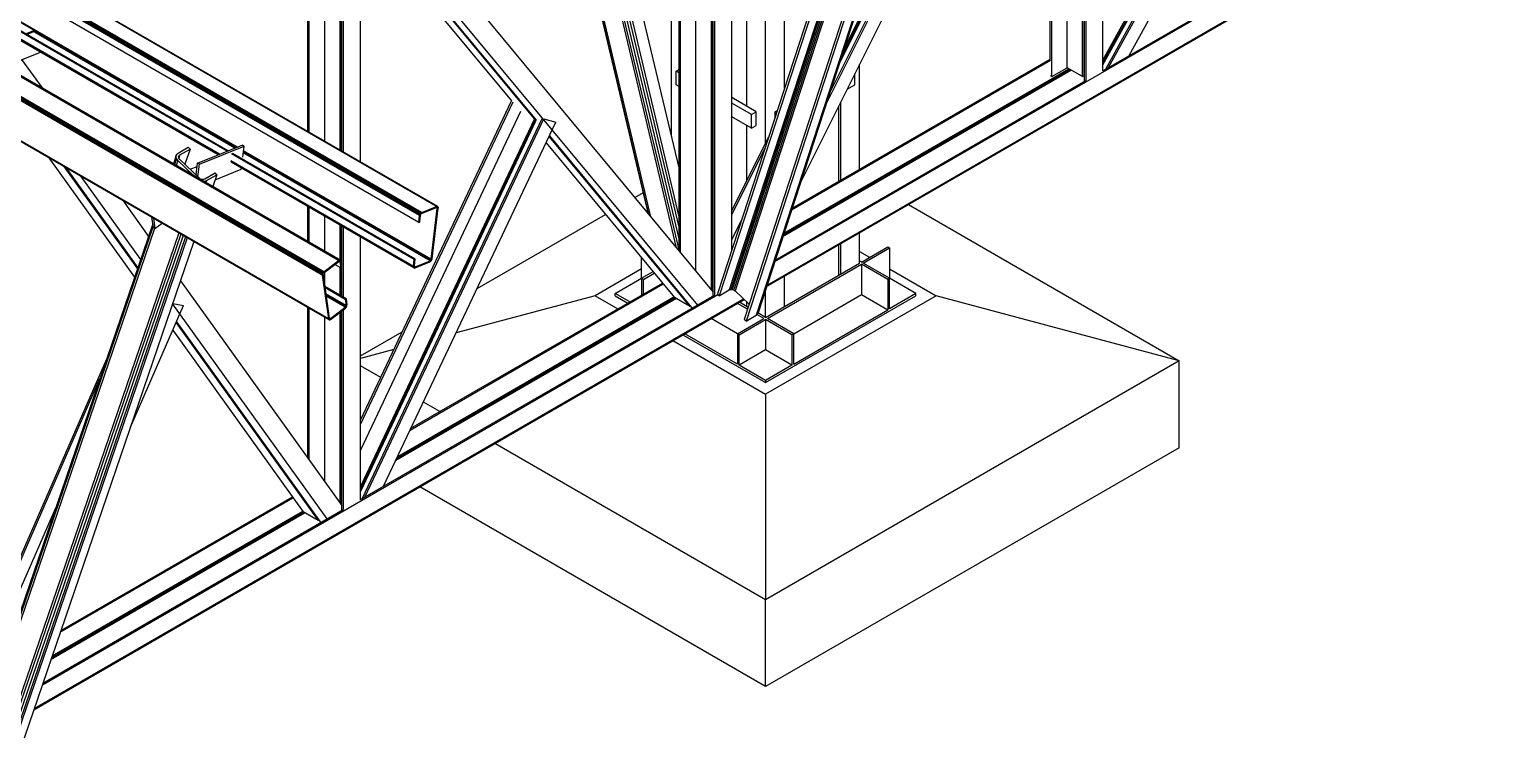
# Model space of a CAD drawing. Header units: millimetres. Extents: x 357 to 945, y 547 to 720.
# Drawn here: x 589.23 to 591.972, y 658.16 to 659.505 of the extents above; entities that cross this region are included whole.
import ezdxf

# ---------------------------------------------------------------- set-up
doc = ezdxf.new("R2010")
doc.units = ezdxf.units.MM
doc.layers.add('PLANTA-VIS', color=7, linetype='Continuous')

msp = doc.modelspace()

# ---------------------------------------------------------------- linework, layer by layer
at = {"layer": 'PLANTA-VIS', "extrusion": (6.79673e-13, 0.816497, 0.57735)}
for p, q in [((589.96883, 659.16087), (586.50401, 661.16129)), ((589.9968, 659.17215), (586.53197, 661.17257)), ((589.9981, 659.17236), (586.53327, 661.17278)), ((589.99912, 659.17188), (586.53429, 661.1723)), ((589.96322, 659.14209), (586.4984, 661.14251)), ((589.96481, 659.15512), (586.49998, 661.15553)), ((589.96527, 659.15689), (586.50045, 661.15731)), ((589.96621, 659.1586), (586.50138, 661.15902)), ((589.96745, 659.16), (586.50263, 661.16042)), ((589.81249, 659.07061), (586.34767, 661.07102)), ((589.81387, 659.07133), (586.34904, 661.07175)), ((589.81511, 659.07137), (586.35029, 661.07179)), ((589.78155, 659.04323), (586.31673, 661.04365)), ((589.78162, 659.04486), (586.31679, 661.04528)), ((589.7822, 659.04665), (586.31738, 661.04706)), ((589.78322, 659.0483), (586.3184, 661.04872)), ((589.78452, 659.04959), (586.3197, 661.05001)), ((589.79314, 658.96111), (586.32832, 660.96153)), ((589.58838, 659.27025), (586.92256, 660.80937)), ((589.60257, 659.27599), (586.92413, 660.82239)), ((589.60433, 659.2767), (586.92589, 660.8231)), ((589.62053, 659.28324), (586.94651, 660.82709)), ((589.62157, 659.28366), (586.94663, 660.82804)), ((591.24993, 659.43858), (591.84007, 660.50868)), ((591.24993, 659.44224), (591.83746, 660.50763)), ((591.24993, 659.44703), (591.83407, 660.50626)), ((591.25523, 659.43039), (591.85269, 660.51379)), ((591.2607, 659.43355), (591.85749, 660.51573)), ((591.29941, 659.4559), (591.89145, 660.52945)), ((590.55166, 659.0902), (590.55166, 659.98798)), ((590.48449, 659.05027), (590.48449, 659.96083)), ((590.51348, 659.01532), (590.51348, 659.97255)), ((590.51631, 659.0147), (590.51631, 659.97369)), ((590.51701, 659.00418), (590.51701, 659.97398)), ((590.51984, 659.00541), (590.51984, 659.97512)), ((590.61544, 659.29162), (590.61544, 659.96334)), ((590.43867, 659.30376), (590.43867, 659.94232)), ((590.45267, 659.08863), (590.45267, 659.94797)), ((590.4555, 659.08522), (590.4555, 659.94912)), ((590.45267, 659.09052), (590.26736, 659.87308)), ((590.45267, 659.11147), (590.27188, 659.87491)), ((590.45267, 659.13342), (590.27663, 659.87683)), ((590.45267, 659.15299), (590.28086, 659.87854)), ((590.45267, 659.24464), (590.30066, 659.88654)), ((590.39537, 659.15771), (590.22958, 659.85781)), ((590.39599, 659.15696), (590.22999, 659.85798)), ((590.39934, 659.15292), (590.23217, 659.85886)), ((590.44773, 659.09459), (590.26372, 659.87161)), ((590.80127, 659.85605), (590.52477, 659.00769)), ((590.80498, 659.85391), (590.52814, 659.00451)), ((590.81803, 659.84637), (590.54724, 659.01553)), ((590.81996, 659.84526), (590.54982, 659.01639)), ((590.8225, 659.84379), (590.55282, 659.01635)), ((590.82526, 659.84219), (590.5558, 659.01541)), ((590.82783, 659.84072), (590.55829, 659.0137)), ((590.8569, 659.82393), (590.57533, 658.96)), ((590.86034, 659.82096), (590.5787, 658.95682)), ((590.87366, 659.81426), (590.59779, 658.96785)), ((590.87533, 659.81329), (590.60065, 658.97051)), ((590.61733, 659.02169), (591.97198, 659.80379)), ((590.61755, 659.02234), (591.97162, 659.80412)), ((590.61815, 659.02419), (591.97062, 659.80504)), ((590.63257, 659.06845), (591.9219, 659.81284)), ((591.24993, 659.42733), (591.91603, 659.8119)), ((590.67995, 659.21383), (590.95588, 659.76678)), ((590.72874, 659.36352), (590.93577, 659.77839)), ((590.7356, 659.38457), (590.93294, 659.78003)), ((590.75344, 659.43929), (590.92559, 659.78427)), ((590.75713, 659.45063), (590.92406, 659.78515)), ((590.76201, 659.46561), (590.92205, 659.78632)), ((589.85801, 659.70764), (590.13769, 659.3705)), ((589.86904, 659.7121), (590.18357, 659.33295)), ((589.87042, 659.71266), (590.18424, 659.33437)), ((589.88146, 659.71712), (590.48718, 658.98695)), ((589.91879, 659.73221), (590.51701, 659.01106)), ((590.58009, 659.36043), (590.58009, 659.71606)), ((590.6508, 659.39437), (590.6508, 659.71606)), ((589.81521, 659.27806), (589.81521, 659.69035)), ((589.81804, 659.27642), (589.81804, 659.69149)), ((589.81875, 659.27602), (589.81875, 659.69178)), ((589.82157, 659.27438), (589.82157, 659.69292)), ((589.85339, 659.25601), (589.85339, 659.70578)), ((589.7544, 659.31317), (589.7544, 659.66577)), ((589.75723, 659.31153), (589.75723, 659.66692)), ((589.78622, 659.2948), (589.78622, 659.67863)), ((591.15094, 659.44733), (591.15094, 659.65417)), ((591.15376, 659.41622), (591.15376, 659.65254)), ((591.18276, 659.43296), (591.18276, 659.6358)), ((591.21175, 659.41622), (591.21175, 659.61906)), ((591.21458, 659.41785), (591.21458, 659.61743)), ((591.21528, 659.40733), (591.21528, 659.61702)), ((591.21811, 659.40855), (591.21811, 659.61539)), ((591.24993, 659.42692), (591.24993, 659.59701)), ((589.22341, 659.49662), (589.23941, 659.50309)), ((589.22541, 659.49547), (589.24077, 659.50167)), ((589.61745, 659.282), (589.24033, 659.49973)), ((589.61831, 659.28235), (589.24082, 659.50029)), ((589.61938, 659.28278), (589.24088, 659.50131)), ((591.21458, 659.49359), (591.21528, 659.49488)), ((589.1845, 659.43545), (589.25145, 659.46251)), ((589.58684, 659.26963), (589.20854, 659.48803)), ((589.58606, 659.26932), (589.21047, 659.48617)), ((591.21458, 659.48683), (591.21528, 659.48811)), ((591.26693, 659.47307), (591.2699, 659.47478)), ((591.26784, 659.47471), (591.2708, 659.47642)), ((591.26891, 659.47665), (591.27187, 659.47836)), ((591.26998, 659.47861), (591.27295, 659.48032)), ((591.2709, 659.48026), (591.27386, 659.48197)), ((589.21626, 659.44829), (589.25456, 659.39501)), ((590.66437, 659.16601), (591.15129, 659.44713)), ((590.66535, 659.16902), (591.15094, 659.44938)), ((590.75687, 659.44616), (590.75687, 659.44981)), ((590.79222, 659.24227), (590.79222, 659.43881)), ((591.21458, 659.44378), (591.21528, 659.44506)), ((591.21528, 659.4423), (591.21458, 659.44271)), ((590.44733, 659.42671), (590.45267, 659.4298)), ((590.45267, 659.42363), (590.44733, 659.42671)), ((590.44733, 659.40079), (590.44733, 659.42671)), ((590.63356, 659.07147), (591.21776, 659.40875)), ((590.64798, 659.11572), (591.1901, 659.42871)), ((590.64843, 659.1171), (591.18913, 659.42927)), ((590.64896, 659.11873), (591.18799, 659.42993)), ((590.64949, 659.12036), (591.18684, 659.4306)), ((590.64994, 659.12175), (591.18586, 659.43116)), ((590.78356, 659.40079), (590.78356, 659.42145)), ((591.15376, 659.41622), (591.15129, 659.41765)), ((591.15376, 659.41622), (591.18276, 659.43296)), ((591.21175, 659.41622), (591.18276, 659.43296)), ((591.21175, 659.41622), (591.21458, 659.41785)), ((589.79361, 658.95988), (589.04891, 659.38983)), ((589.79454, 658.95924), (589.05116, 659.38844)), ((590.45267, 659.39771), (590.44733, 659.40079)), ((590.51701, 659.39685), (590.51631, 659.39726)), ((590.51701, 659.38648), (590.51631, 659.38689)), ((590.76908, 659.39243), (590.78356, 659.40079)), ((589.85339, 658.77023), (590.13769, 659.3705)), ((589.85339, 658.76263), (590.14051, 659.36887)), ((590.51701, 659.36056), (590.51631, 659.36096)), ((590.59773, 659.35025), (590.55166, 659.37685)), ((590.58875, 659.34506), (590.55166, 659.36648)), ((590.63316, 659.35025), (590.63718, 659.35257)), ((590.75333, 659.21982), (590.75333, 659.36087)), ((590.75687, 659.22186), (590.75687, 659.36796)), ((589.85339, 658.71375), (590.15525, 659.3511)), ((589.85339, 658.64531), (590.18137, 659.33782)), ((589.85339, 658.63987), (590.18301, 659.33585)), ((589.85339, 658.6358), (590.18424, 659.33437)), ((589.85653, 658.62285), (590.19496, 659.33743)), ((589.86149, 658.62571), (590.19838, 659.33704)), ((589.89689, 658.64615), (590.22098, 659.33045)), ((590.19838, 659.33704), (590.22098, 659.33045)), ((590.58875, 659.31914), (590.55166, 659.34055)), ((590.58009, 659.22077), (590.58009, 659.32414)), ((590.58875, 659.34506), (590.59773, 659.35025)), ((590.58875, 659.31914), (590.58875, 659.34506)), ((590.58875, 659.31914), (590.59773, 659.32432)), ((590.59773, 659.32432), (590.59773, 659.35025)), ((590.6359, 659.34866), (590.63316, 659.35025)), ((590.63316, 659.34024), (590.63316, 659.35025)), ((590.17699, 659.32312), (590.17821, 659.32164)), ((590.20814, 659.30334), (590.47262, 658.98451)), ((590.20881, 659.30475), (590.47616, 658.98247)), ((590.55166, 659.16381), (590.62083, 659.30241)), ((589.50766, 659.2697), (589.50171, 659.25231)), ((589.50657, 659.26616), (589.50766, 659.2697)), ((589.50766, 659.2697), (589.51052, 659.27237)), ((589.51052, 659.27237), (589.52961, 659.28339)), ((589.51388, 659.26915), (589.51188, 659.26332)), ((589.51212, 659.26751), (589.51388, 659.26915)), ((589.51388, 659.26915), (589.53297, 659.28018)), ((589.53297, 659.28018), (589.52317, 659.25156)), ((589.53297, 659.28018), (589.52961, 659.28339)), ((589.54725, 659.25363), (589.63116, 659.28754)), ((589.55078, 659.25159), (589.63469, 659.2855)), ((589.95479, 659.07264), (589.61114, 659.27104)), ((589.95655, 659.07335), (589.61289, 659.27175)), ((589.63469, 659.2855), (589.63116, 659.28754)), ((589.63223, 659.2651), (589.63469, 659.2855)), ((589.98441, 659.07013), (589.63318, 659.27292)), ((589.98511, 659.07057), (589.63327, 659.27371)), ((589.98573, 659.07127), (589.63339, 659.27469)), ((589.9862, 659.07213), (589.63352, 659.27575)), ((589.98643, 659.07301), (589.63363, 659.2767)), ((590.20278, 659.29203), (590.44434, 659.00084)), ((590.55166, 659.15651), (590.61397, 659.28137)), ((589.2675, 659.26353), (589.42877, 659.03917)), ((589.29579, 659.2472), (589.43411, 659.05477)), ((589.29932, 659.24516), (589.43477, 659.05672)), ((589.50657, 659.26616), (589.50181, 659.25225)), ((589.50741, 659.2623), (589.50362, 659.25121)), ((589.50741, 659.2623), (589.50657, 659.26616)), ((589.51006, 659.25869), (589.50686, 659.24934)), ((589.51006, 659.25869), (589.50741, 659.2623)), ((589.53946, 659.23052), (589.51006, 659.25869)), ((589.51144, 659.26533), (589.51212, 659.26751)), ((589.51196, 659.26295), (589.51144, 659.26533)), ((589.51359, 659.26074), (589.51196, 659.26295)), ((589.54986, 659.22599), (589.51359, 659.26074)), ((589.53314, 659.24201), (589.54649, 659.2474)), ((589.54455, 659.23137), (589.54725, 659.25363)), ((589.55078, 659.25159), (589.54725, 659.25363)), ((589.54791, 659.22785), (589.55078, 659.25159)), ((589.57997, 659.2221), (589.62945, 659.2421)), ((589.95322, 659.05962), (589.60956, 659.25803)), ((589.95328, 659.05806), (589.60963, 659.25647)), ((589.95387, 659.05696), (589.61021, 659.25537)), ((589.62945, 659.2421), (589.6297, 659.24412)), ((589.32761, 659.22883), (589.44011, 659.07231)), ((589.54553, 659.2308), (589.54377, 659.23182)), ((589.54514, 659.2305), (589.54553, 659.2308)), ((589.54553, 659.2308), (589.54564, 659.23002)), ((589.54986, 659.22599), (589.55233, 659.22426)), ((589.55233, 659.22426), (589.55531, 659.2233)), ((589.55531, 659.2233), (589.5583, 659.22324)), ((589.5583, 659.22324), (589.56088, 659.2241)), ((589.55851, 659.21952), (589.56005, 659.21949)), ((589.56005, 659.21949), (589.5598, 659.21877)), ((589.56005, 659.21949), (589.56424, 659.22089)), ((589.56088, 659.2241), (589.57997, 659.23513)), ((589.56424, 659.22089), (589.5629, 659.21698)), ((589.56424, 659.22089), (589.58333, 659.23191)), ((589.58333, 659.23191), (589.57569, 659.2096)), ((589.58333, 659.23191), (589.57997, 659.23513)), ((590.36938, 659.18903), (590.38571, 659.19846)), ((589.40692, 659.18304), (589.45508, 659.11604)), ((589.7544, 659.10642), (589.7544, 659.17213)), ((589.75723, 659.10479), (589.75723, 659.17049)), ((589.96621, 659.1586), (589.96745, 659.16)), ((589.96745, 659.16), (589.96883, 659.16087)), ((589.96857, 659.1587), (589.99653, 659.16998)), ((589.96883, 659.16087), (589.9968, 659.17215)), ((589.98643, 659.07301), (589.99802, 659.16851)), ((589.98818, 659.07372), (589.99977, 659.16922)), ((589.99802, 659.16851), (589.99591, 659.16973)), ((589.99653, 659.16998), (589.99718, 659.17009)), ((589.99798, 659.16929), (589.99673, 659.17001)), ((589.9968, 659.17215), (589.9981, 659.17236)), ((589.99718, 659.17009), (589.99769, 659.16984)), ((589.99769, 659.16984), (589.99798, 659.16929)), ((589.99798, 659.16929), (589.99802, 659.16851)), ((589.9981, 659.17236), (589.99912, 659.17188)), ((589.99912, 659.17188), (589.9997, 659.17077)), ((589.9997, 659.17077), (589.99977, 659.16922)), ((590.88434, 659.17585), (591.39326, 658.88202)), ((589.46261, 659.13769), (589.14404, 658.20684)), ((589.46324, 659.13321), (589.14488, 658.20298)), ((589.46257, 659.13794), (589.14513, 658.21037)), ((589.46059, 659.15205), (589.46333, 659.13251)), ((589.46687, 659.13047), (589.46333, 659.13251)), ((589.46412, 659.15001), (589.46687, 659.13047)), ((589.46687, 659.13047), (589.48039, 659.14062)), ((589.78622, 659.08805), (589.78622, 659.15375)), ((589.81521, 659.0713), (589.81521, 659.13702)), ((589.81804, 659.05871), (589.81804, 659.13538)), ((589.81875, 659.00307), (589.81875, 659.13497)), ((589.82157, 659.00144), (589.82157, 659.13334)), ((589.96322, 659.14209), (589.96481, 659.15512)), ((589.96322, 659.14209), (589.96498, 659.14281)), ((589.96481, 659.15512), (589.96527, 659.15689)), ((589.96498, 659.14281), (589.96655, 659.15582)), ((589.96527, 659.15689), (589.96621, 659.1586)), ((589.96655, 659.15582), (589.96679, 659.15671)), ((589.96679, 659.15671), (589.96725, 659.15757)), ((589.96725, 659.15757), (589.96788, 659.15826)), ((589.96788, 659.15826), (589.96857, 659.1587)), ((590.07295, 659.01789), (590.3145, 659.15735)), ((590.55166, 659.10978), (590.57006, 659.14665)), ((589.46629, 659.13081), (589.14753, 658.19937)), ((589.51163, 659.12258), (589.18379, 658.16462)), ((589.5158, 659.12018), (589.18782, 658.16183)), ((589.52028, 659.11759), (589.19265, 658.16026)), ((589.52437, 659.11523), (589.19752, 658.16017)), ((589.52747, 659.11344), (589.2017, 658.16157)), ((589.54026, 659.10606), (589.2208, 658.17259)), ((589.85339, 658.62063), (589.85339, 659.11497)), ((590.79222, 659.06574), (590.79222, 659.12266)), ((590.51631, 659.09296), (590.51701, 659.09437)), ((590.51631, 659.08566), (590.51701, 659.08707)), ((590.75333, 659.04328), (590.75333, 659.10021)), ((590.75687, 659.04532), (590.75687, 659.10225)), ((590.79222, 659.0876), (590.81115, 659.07667)), ((590.79576, 659.06778), (590.84525, 659.09635)), ((590.79929, 659.06574), (590.84879, 659.09431)), ((590.84525, 659.09635), (590.84879, 659.09431)), ((590.84879, 659.09431), (590.84879, 659.03716)), ((589.78452, 659.04959), (589.81249, 659.07061)), ((589.78478, 659.04773), (589.81275, 659.06874)), ((589.81634, 659.05699), (589.80547, 659.06327)), ((589.81249, 659.07061), (589.81387, 659.07133)), ((589.81275, 659.06874), (589.81344, 659.0691)), ((589.81477, 659.06819), (589.81331, 659.06903)), ((589.81344, 659.0691), (589.81407, 659.06912)), ((589.81387, 659.07133), (589.81511, 659.07137)), ((589.81453, 659.06881), (589.81399, 659.06912)), ((589.81407, 659.06912), (589.81453, 659.06881)), ((589.81453, 659.06881), (589.81477, 659.06819)), ((589.81477, 659.06819), (589.81634, 659.05699)), ((589.81511, 659.07137), (589.81605, 659.07073)), ((589.81521, 659.00511), (589.81521, 659.05764)), ((589.81605, 659.07073), (589.81651, 659.0695)), ((589.81634, 659.05699), (589.8181, 659.05831)), ((589.81651, 659.0695), (589.8181, 659.05831)), ((589.81804, 659.00348), (589.81804, 659.05826)), ((589.95322, 659.05962), (589.95479, 659.07264)), ((589.95322, 659.05962), (589.95328, 659.05806)), ((589.95328, 659.05806), (589.95387, 659.05696)), ((589.95387, 659.05696), (589.95489, 659.05647)), ((589.95479, 659.07264), (589.95655, 659.07335)), ((589.95489, 659.05647), (589.95619, 659.05669)), ((589.95496, 659.06032), (589.95655, 659.07335)), ((589.95496, 659.06032), (589.955, 659.05954)), ((589.95645, 659.05885), (589.95499, 659.05969)), ((589.955, 659.05954), (589.95529, 659.05899)), ((589.9558, 659.05875), (589.95525, 659.05906)), ((589.95529, 659.05899), (589.9558, 659.05875)), ((589.9558, 659.05875), (589.95645, 659.05885)), ((589.95619, 659.05669), (589.98415, 659.06797)), ((589.95645, 659.05885), (589.98441, 659.07013)), ((589.98415, 659.06797), (589.98553, 659.06883)), ((589.98441, 659.07013), (589.98511, 659.07057)), ((589.98511, 659.07057), (589.98573, 659.07127)), ((589.98553, 659.06883), (589.98678, 659.07023)), ((589.98573, 659.07127), (589.9862, 659.07213)), ((589.9862, 659.07213), (589.98643, 659.07301)), ((589.98678, 659.07023), (589.98771, 659.07195)), ((589.98771, 659.07195), (589.98818, 659.07372)), ((590.3821, 659.05494), (590.29473, 659.0045)), ((590.3821, 659.03716), (590.3821, 659.07587)), ((590.3821, 659.03716), (590.40381, 659.04969)), ((590.61544, 658.96367), (590.79222, 659.06574)), ((590.61898, 658.96163), (590.79576, 659.06369)), ((590.79576, 659.06778), (590.79222, 659.06982)), ((590.84525, 659.03512), (590.79576, 659.06369)), ((590.79576, 659.06369), (590.79576, 659.00654)), ((590.84879, 659.03716), (590.79929, 659.06574)), ((590.84879, 659.05494), (590.93615, 659.0045)), ((589.5151, 659.03254), (589.81875, 658.6101)), ((589.78155, 659.04323), (589.78162, 659.04486)), ((589.78155, 659.04323), (589.79314, 658.96111)), ((589.78162, 659.04486), (589.7822, 659.04665)), ((589.7822, 659.04665), (589.78322, 659.0483)), ((589.78322, 659.0483), (589.78452, 659.04959)), ((589.7833, 659.04454), (589.78333, 659.04536)), ((589.7833, 659.04454), (589.79489, 658.96242)), ((589.78333, 659.04536), (589.78362, 659.04625)), ((589.78362, 659.04625), (589.78413, 659.04708)), ((589.78413, 659.04708), (589.78478, 659.04773)), ((589.78622, 659.02385), (589.78622, 659.04881)), ((589.94692, 658.75179), (590.42295, 659.02662)), ((589.94852, 658.75516), (590.42158, 659.02828)), ((590.3326, 659.00858), (590.3821, 659.03716)), ((590.38563, 659.03512), (590.3821, 659.03716)), ((590.3821, 659.03716), (590.3821, 659.00549)), ((590.38563, 659.03512), (590.4061, 659.04693)), ((590.38563, 659.00753), (590.38563, 659.03512)), ((590.51631, 659.04136), (590.51701, 659.04111)), ((590.51631, 659.04082), (590.51689, 659.04116)), ((590.51631, 659.0397), (590.51701, 659.04011)), ((590.6508, 658.98409), (590.6508, 659.04101)), ((590.84879, 659.03716), (590.84525, 659.03512)), ((590.84525, 659.03512), (590.84525, 658.97796)), ((590.89829, 659.00858), (590.84879, 659.03716)), ((590.84879, 658.98), (590.84879, 659.03716)), ((589.23905, 658.22594), (590.57546, 658.99751)), ((589.23928, 658.2266), (590.57511, 658.99784)), ((589.23992, 658.22847), (590.57412, 658.99878)), ((589.25524, 658.27325), (590.52574, 659.00677)), ((589.82652, 658.99858), (589.78653, 659.02167)), ((589.82477, 658.99726), (589.78688, 659.01914)), ((589.82635, 658.98607), (589.78846, 659.00795)), ((589.82632, 658.98525), (589.78859, 659.00703)), ((589.82603, 658.98436), (589.78876, 659.00588)), ((589.82552, 658.98353), (589.78893, 659.00466)), ((589.82487, 658.98289), (589.78909, 659.00355)), ((589.82477, 658.99726), (589.82652, 658.99858)), ((589.82477, 658.99726), (589.82635, 658.98607)), ((589.82652, 658.99858), (589.8281, 658.98738)), ((589.85339, 658.62104), (590.51949, 659.00561)), ((589.92031, 658.6956), (590.44667, 658.99949)), ((589.92104, 658.69714), (590.4457, 659.00005)), ((589.9219, 658.69896), (590.44456, 659.00071)), ((589.92277, 658.70079), (590.44373, 659.00157)), ((589.9235, 658.70234), (590.4431, 659.00233)), ((590.29473, 659.0045), (590.03345, 658.93449)), ((590.29473, 659.0045), (590.33756, 658.97977)), ((590.36003, 658.99275), (590.3326, 659.00858)), ((590.3326, 659.0045), (590.3326, 659.00858)), ((590.3326, 659.0045), (590.35649, 658.9907)), ((590.47262, 658.98451), (590.44434, 659.00084)), ((590.51474, 659.0138), (590.51631, 659.0147)), ((590.52814, 659.00451), (590.52477, 659.00769)), ((590.52814, 659.00451), (590.54724, 659.01553)), ((590.54724, 659.01553), (590.54982, 659.01639)), ((590.54982, 659.01639), (590.55282, 659.01635)), ((590.55282, 659.01635), (590.5558, 659.01541)), ((590.5558, 659.01541), (590.55829, 659.0137)), ((590.58471, 658.98879), (590.55829, 659.0137)), ((590.61544, 658.96367), (590.61544, 659.0159)), ((590.61544, 658.8412), (590.89829, 659.0045)), ((590.93615, 659.0045), (590.61544, 658.81934)), ((590.66848, 658.93306), (590.79576, 659.00654)), ((590.79576, 659.00654), (590.84525, 658.97796)), ((590.89829, 659.00858), (590.84879, 658.98)), ((590.89829, 659.0045), (590.89829, 659.00858)), ((591.39326, 658.88202), (590.93615, 659.0045)), ((589.42089, 658.75727), (589.52078, 658.98597)), ((589.50013, 658.98881), (589.79056, 658.58476)), ((589.50055, 658.99005), (589.52078, 658.98597)), ((589.7544, 658.69962), (589.7544, 658.98242)), ((589.75723, 658.69569), (589.75723, 658.98079)), ((589.7969, 658.96187), (589.82487, 658.98289)), ((589.79717, 658.96001), (589.82513, 658.98102)), ((589.81521, 658.61502), (589.81521, 658.97357)), ((589.81804, 658.61156), (589.81804, 658.97569)), ((589.81875, 658.60104), (589.81875, 658.97622)), ((589.82157, 658.60226), (589.82157, 658.97835)), ((589.82487, 658.98289), (589.82552, 658.98353)), ((589.82513, 658.98102), (589.82643, 658.98231)), ((589.82552, 658.98353), (589.82603, 658.98436)), ((589.82603, 658.98436), (589.82632, 658.98525)), ((589.82632, 658.98525), (589.82635, 658.98607)), ((589.82643, 658.98231), (589.82745, 658.98398)), ((589.82745, 658.98398), (589.82804, 658.98575)), ((589.82804, 658.98575), (589.8281, 658.98738)), ((590.01718, 658.98569), (590.01983, 658.98722)), ((590.47262, 658.98451), (590.4735, 658.98568)), ((590.47778, 658.98153), (590.47616, 658.98247)), ((590.58157, 658.97915), (590.56261, 658.9901)), ((590.58269, 658.98258), (590.56614, 658.99214)), ((590.5787, 658.95682), (590.59779, 658.96785)), ((590.58009, 658.98409), (590.58009, 658.99315)), ((590.59779, 658.96785), (590.60065, 658.97051)), ((590.61191, 658.96163), (590.59908, 658.96904)), ((590.61544, 658.96367), (590.60112, 658.97194)), ((590.66848, 658.8759), (590.84525, 658.97796)), ((589.50671, 658.95376), (589.77421, 658.58162)), ((589.50749, 658.95555), (589.77774, 658.57958)), ((589.78622, 658.65536), (589.78622, 658.96405)), ((589.79314, 658.96111), (589.79361, 658.95988)), ((589.79361, 658.95988), (589.79454, 658.95924)), ((589.79454, 658.95924), (589.79579, 658.95929)), ((589.7969, 658.96187), (589.79479, 658.96309)), ((589.79489, 658.96242), (589.79512, 658.96181)), ((589.79621, 658.96151), (589.79496, 658.96224)), ((589.79512, 658.96181), (589.79559, 658.96149)), ((589.79559, 658.96149), (589.79621, 658.96151)), ((589.79579, 658.95929), (589.79717, 658.96001)), ((589.79621, 658.96151), (589.7969, 658.96187)), ((590.56241, 658.93306), (590.51311, 658.96152)), ((590.56241, 658.93306), (590.61191, 658.96163)), ((590.56595, 658.93101), (590.61544, 658.95959)), ((590.5787, 658.95682), (590.57533, 658.96)), ((590.66494, 658.93101), (590.61544, 658.95959)), ((590.61544, 658.95959), (590.61544, 658.90244)), ((590.66848, 658.93306), (590.61898, 658.96163)), ((589.50046, 658.93944), (589.74592, 658.59795)), ((589.85339, 658.89113), (589.9322, 658.93663)), ((589.98925, 658.92265), (589.98704, 658.92206)), ((590.44114, 658.91997), (590.61544, 658.81934)), ((590.46008, 658.9309), (590.61544, 658.8412)), ((590.56241, 658.8759), (590.46361, 658.93294)), ((590.56595, 658.93101), (590.56241, 658.93306)), ((590.56241, 658.93306), (590.56241, 658.8759)), ((590.56595, 658.87386), (590.56595, 658.93101)), ((590.66848, 658.93306), (590.66494, 658.93101)), ((590.66494, 658.93101), (590.66494, 658.87386)), ((590.66848, 658.8759), (590.66848, 658.93306)), ((589.15513, 658.37951), (589.37637, 658.88605)), ((589.91633, 658.90311), (589.85339, 658.88625)), ((590.61544, 658.90244), (590.56595, 658.87386)), ((590.66494, 658.87386), (590.61544, 658.90244)), ((589.89159, 658.85087), (589.85339, 658.87292)), ((590.61544, 658.84528), (590.56595, 658.87386)), ((591.39326, 658.88202), (590.61544, 658.43295)), ((590.66494, 658.87386), (590.61544, 658.84528)), ((591.39326, 658.71872), (591.39326, 658.88202)), ((589.15513, 658.3714), (589.36354, 658.84859)), ((590.61544, 658.84528), (590.61544, 658.8412)), ((589.94158, 658.822), (589.94007, 658.82288)), ((590.00294, 658.78658), (589.97189, 658.80451)), ((590.61544, 658.81934), (590.61544, 658.43295)), ((589.89115, 658.71959), (589.8938, 658.72112)), ((589.89275, 658.72296), (589.8954, 658.72449)), ((590.61544, 658.43295), (590.10652, 658.72678)), ((589.81804, 658.69558), (589.81875, 658.69707)), ((591.39326, 658.71872), (590.61544, 658.26965)), ((589.81804, 658.68798), (589.81875, 658.68947)), ((589.86527, 658.66494), (589.86792, 658.66647)), ((589.86613, 658.66676), (589.86878, 658.66829)), ((589.867, 658.66859), (589.86965, 658.67012)), ((589.86773, 658.67014), (589.87039, 658.67167)), ((589.81804, 658.6391), (589.81875, 658.64059)), ((589.86454, 658.6634), (589.86719, 658.66493)), ((590.61544, 658.26965), (589.9651, 658.64513)), ((589.28902, 658.37195), (589.72673, 658.62466)), ((589.29007, 658.375), (589.72548, 658.62639)), ((589.8178, 658.61142), (589.81804, 658.61156)), ((589.81875, 658.63574), (589.81804, 658.63615)), ((589.15513, 658.31882), (589.28041, 658.60566)), ((589.25629, 658.2763), (589.82122, 658.60246)), ((589.27161, 658.32107), (589.74855, 658.59643)), ((589.27209, 658.32247), (589.74758, 658.59699)), ((589.27265, 658.32411), (589.74644, 658.59765)), ((589.27322, 658.32577), (589.74555, 658.59847)), ((589.2737, 658.32718), (589.74498, 658.59927)), ((589.77421, 658.58162), (589.74592, 658.59795)), ((589.77421, 658.58162), (589.77529, 658.58299)), ((589.77966, 658.57847), (589.77774, 658.57958)), ((590.61544, 658.26965), (590.61544, 658.43295))]:
    msp.add_line(p, q, dxfattribs=at)

doc.saveas('drawing.dxf')
